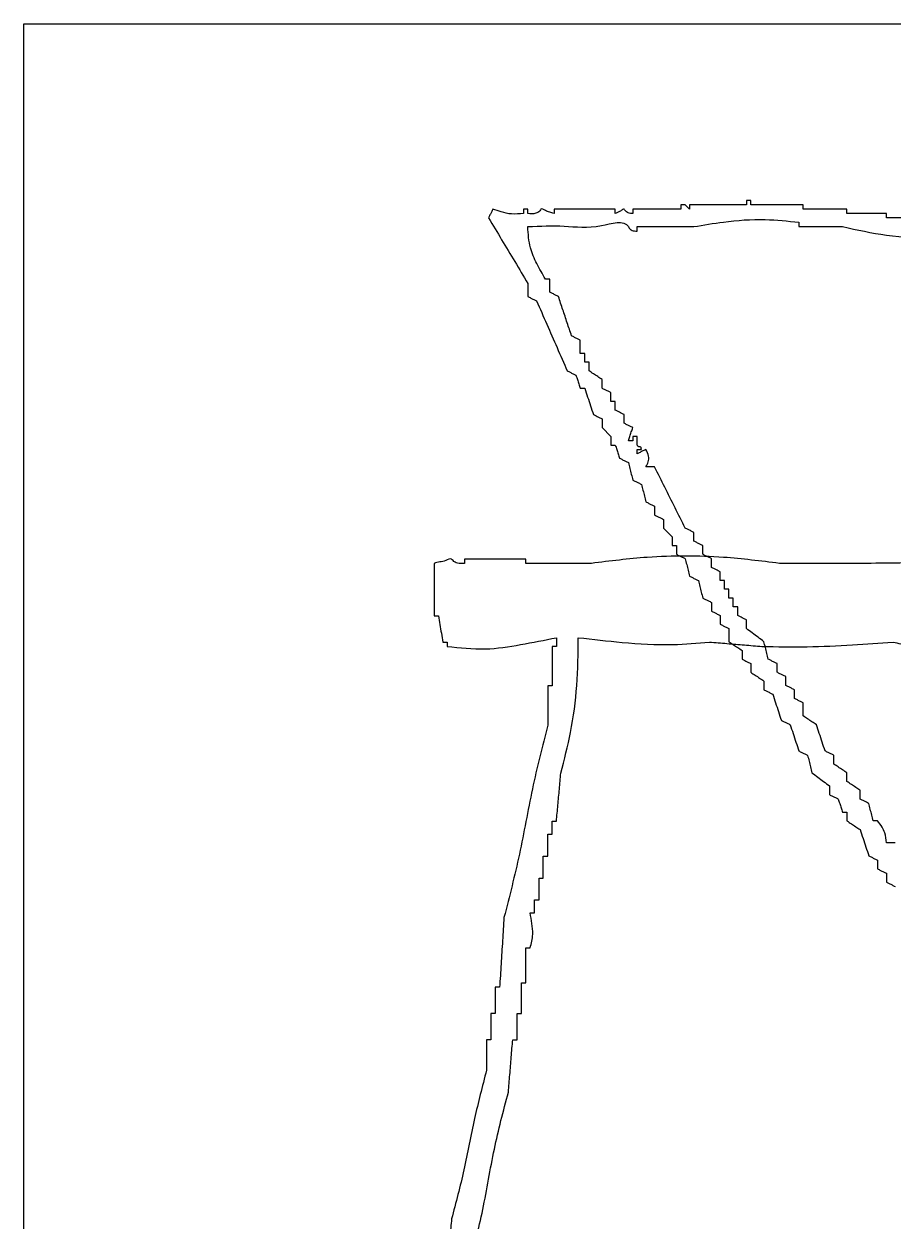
# Model space of a CAD drawing. Extents: x -38 to 63, y 7 to 46.
# Drawn here: x -37.77 to -23.46, y 26.5 to 46.21 of the extents above; entities that cross this region are included whole.
import ezdxf

# ---------------------------------------------------------------- set-up
doc = ezdxf.new("R2010")
doc.units = 0
doc.layers.add('レイヤー_1', color=7, linetype='CONTINUOUS')

msp = doc.modelspace()

# ---------------------------------------------------------------- linework, layer by layer
at = {"layer": 'レイヤー_1', "color": 3}
msp.add_lwpolyline([(62.771591, 6.526031), (-37.770134, 6.526031), (-37.770134, 46.213544), (62.771591, 46.213544)], close=True, dxfattribs=at)
at = {"layer": 'レイヤー_1', "color": 7}
for points in [[(-21.124652, 42.947366), (-21.124652, 43.01905), (-21.555878, 43.01905), (-21.555878, 42.947366), (-21.627656, 42.947366), (-21.627656, 43.01905), (-22.923297, 43.01905), (-23.57079, 43.01905), (-23.57079, 43.090828), (-24.219404, 43.090828), (-24.219404, 43.163166), (-24.938581, 43.163166), (-24.938581, 43.23569), (-25.802528, 43.23569), (-25.802528, 43.306254), (-25.874773, 43.306254), (-25.874773, 43.23569), (-26.810124, 43.23569), (-26.810124, 43.163166), (-26.882369, 43.23569), (-26.95424, 43.23569), (-26.95424, 43.163166), (-27.745942, 43.163166), (-27.745942, 43.090828)], [(-29.473369, 43.090828), (-29.473369, 43.163166), (-29.544867, 43.163166), (-29.544867, 43.090828)], [(-28.033427, 43.090828), (-28.033427, 43.163166), (-29.041209, 43.163166), (-29.041209, 43.090828)], [(-27.674071, 42.80297), (-27.674071, 42.874841), (-26.738253, 42.874841)], [(-25.010826, 42.947366), (-25.010826, 42.874841), (-24.291181, 42.874841)], [(-29.113174, 41.795374), (-29.113174, 42.011454), (-29.185325, 42.011454)], [(-29.473369, 41.939303), (-29.473369, 41.72369)], [(-28.46596, 40.500014), (-28.46596, 40.643849), (-28.537458, 40.643849), (-28.537458, 40.787592), (-28.609236, 40.787592), (-28.609236, 41.003485)], [(-28.249507, 40.211783), (-28.249507, 40.356178)], [(-28.609236, 40.211783), (-28.537458, 40.211783)], [(-28.033427, 39.852894), (-28.033427, 39.996076), (-28.105391, 39.996076), (-28.105391, 40.140098)], [(-28.249507, 39.708498), (-28.249507, 39.564943), (-28.105391, 39.421014), (-28.105391, 39.276991), (-28.033427, 39.276991)], [(-27.890151, 39.636814), (-27.890151, 39.780463)], [(-27.674071, 39.276991), (-27.674071, 39.421014), (-27.745942, 39.421014), (-27.745942, 39.348676), (-27.81744, 39.348676)], [(-27.674071, 39.133062), (-27.674071, 39.20484), (-27.60192, 39.20484)], [(-27.385746, 38.917076), (-27.529395, 38.917076)], [(-27.385746, 38.269489), (-27.385746, 38.125467)], [(-27.241911, 38.053969), (-27.241911, 37.909667), (-27.097982, 37.765738), (-27.097982, 37.621435), (-27.025831, 37.621435), (-27.025831, 37.478253)], [(-26.738253, 37.694053), (-26.738253, 37.837515)], [(-26.594044, 37.478253), (-26.594044, 37.621435)], [(-31.01788, 37.328313), (-31.01788, 36.4639), (-30.945635, 36.4639)], [(-28.426506, 37.328313), (-29.506066, 37.328313), (-29.506066, 37.400651), (-30.514128, 37.400651), (-30.514128, 37.328313)], [(-26.449648, 37.26236), (-26.449648, 37.406009)], [(-23.820127, 37.328313), (-25.331661, 37.328313)], [(-26.018422, 36.470657), (-26.018422, 36.614306), (-26.090573, 36.614306), (-26.090573, 36.758235), (-26.161697, 36.758235), (-26.161697, 36.902351), (-26.234035, 36.902351), (-26.234035, 37.045813), (-26.306373, 37.045813), (-26.306373, 37.190675)], [(-26.449648, 36.686364), (-26.449648, 36.542809)], [(-26.306373, 36.470657), (-26.306373, 36.326262)], [(-25.874773, 36.254111), (-25.874773, 36.398693)], [(-29.002595, 36.104824), (-29.002595, 35.961175), (-29.074186, 35.961175), (-29.074186, 35.313402), (-29.146337, 35.313402), (-29.146337, 34.665348)], [(-26.161697, 36.254111), (-26.161697, 36.038497)], [(-30.873577, 36.03286), (-30.80208, 36.03286), (-30.80208, 35.961175)], [(-25.945617, 35.894755), (-25.945617, 35.750359)], [(-25.802528, 35.678488), (-25.802528, 35.534839)], [(-25.370648, 35.534839), (-25.370648, 35.678488)], [(-25.586262, 35.390631), (-25.586262, 35.246795)], [(-25.226253, 35.318946), (-25.226253, 35.462875)], [(-25.082977, 35.102586), (-25.082977, 35.246795)], [(-24.938581, 34.815288), (-24.938581, 35.030902)], [(-24.434457, 34.023306), (-24.434457, 34.166675)], [(-24.219404, 33.735448), (-24.219404, 33.87891)], [(-24.507448, 33.663297), (-24.507448, 33.519648)], [(-24.00323, 33.447403), (-24.00323, 33.591332)], [(-24.291181, 33.231603), (-24.219404, 33.231603), (-24.219404, 33.086928)], [(-29.434381, 31.570316), (-29.36195, 31.570316), (-29.36195, 31.786023), (-29.289706, 31.786023), (-29.289706, 32.145939), (-29.218581, 32.145939), (-29.218581, 32.505668), (-29.146337, 32.505668), (-29.146337, 32.865957), (-29.074186, 32.865957), (-29.074186, 33.08213), (-29.002595, 33.08213)], [(-23.715186, 33.086928), (-23.78715, 33.086928)], [(-23.427701, 32.727852), (-23.57079, 32.727852)], [(-23.715186, 32.439621), (-23.715186, 32.296159)], [(-23.57079, 32.223541), (-23.57079, 32.079892)], [(-29.722706, 29.483534), (-29.650275, 29.483534), (-29.650275, 29.91476), (-29.578497, 29.91476), (-29.578497, 30.418698), (-29.506066, 30.418698), (-29.506066, 30.994507), (-29.434381, 30.994507)], [(-29.937853, 30.346921), (-30.010377, 30.346921), (-30.010377, 29.91476), (-30.082062, 29.91476), (-30.082062, 29.483534), (-30.153933, 29.483534), (-30.153933, 28.979596)]]:
    msp.add_lwpolyline(points, dxfattribs=at)
at = {"layer": 'レイヤー_1', "color": 1}
for points in [[(-31.01788, 37.328313), (-31.01788, 36.4639), (-30.945635, 36.4639)], [(-28.426506, 37.328313), (-29.506066, 37.328313), (-29.506066, 37.400651), (-30.514128, 37.400651), (-30.514128, 37.328313)], [(-23.820127, 37.328313), (-25.331661, 37.328313)], [(-29.002595, 36.104824), (-29.002595, 35.961175), (-29.074186, 35.961175), (-29.074186, 35.313402), (-29.146337, 35.313402), (-29.146337, 34.665348)], [(-30.873577, 36.03286), (-30.80208, 36.03286), (-30.80208, 35.961175)], [(-29.434381, 31.570316), (-29.36195, 31.570316), (-29.36195, 31.786023), (-29.289706, 31.786023), (-29.289706, 32.145939), (-29.218581, 32.145939), (-29.218581, 32.505668), (-29.146337, 32.505668), (-29.146337, 32.865957), (-29.074186, 32.865957), (-29.074186, 33.08213), (-29.002595, 33.08213)], [(-29.722706, 29.483534), (-29.650275, 29.483534), (-29.650275, 29.91476), (-29.578497, 29.91476), (-29.578497, 30.418698), (-29.506066, 30.418698), (-29.506066, 30.994507), (-29.434381, 30.994507)], [(-29.937853, 30.346921), (-30.010377, 30.346921), (-30.010377, 29.91476), (-30.082062, 29.91476), (-30.082062, 29.483534), (-30.153933, 29.483534), (-30.153933, 28.979596)]]:
    msp.add_lwpolyline(points, dxfattribs=at)
msp.add_lwpolyline([(-26.482812, 36.03286)], close=True, dxfattribs=at)
at = {"layer": 'レイヤー_1', "color": 7}
for points, knots in [([(-30.048992, 43.163166), (-30.056876, 43.147096), (-30.072657, 43.114935), (-30.096765, 43.066987), (-30.11278, 43.035005), (-30.120769, 43.01905)], [0, 0, 0, 0, 0.053699, 0.107471, 0.161002, 0.161002, 0.161002, 0.161002]), ([(-30.120769, 43.01905), (-30.048765, 42.899145), (-29.904741, 42.659309), (-29.688849, 42.299448), (-29.545196, 42.059351), (-29.473369, 41.939303)], [0, 0, 0, 0, 0.419589, 0.839275, 1.25896, 1.25896, 1.25896, 1.25896]), ([(-29.544867, 43.090828), (-29.611088, 43.084798), (-29.735086, 43.073509), (-29.904625, 43.11134), (-30.003921, 43.146986), (-30.048992, 43.163166)], [0, 0, 0, 0, 0.198279, 0.371277, 0.515067, 0.515067, 0.515067, 0.515067]), ([(-29.041209, 43.090828), (-29.065469, 43.099637), (-29.113984, 43.117255), (-29.18209, 43.129741), (-29.252401, 43.184834), (-29.282619, 43.1182), (-29.359109, 43.081027), (-29.429714, 43.087083), (-29.473369, 43.090828)], [0, 0, 0, 0, 0.075934, 0.151854, 0.22769, 0.260539, 0.340351, 0.469642, 0.469642, 0.469642, 0.469642]), ([(-29.473369, 42.874841), (-29.269893, 42.88401), (-28.857871, 42.902576), (-28.365492, 42.824156), (-27.881016, 43.002239), (-27.799649, 42.841226), (-27.753434, 42.800934), (-27.703378, 42.802218), (-27.674071, 42.80297)], [0, 0, 0, 0, 0.597767, 1.210423, 1.656343, 1.683135, 1.743101, 1.827804, 1.827804, 1.827804, 1.827804]), ([(-27.745942, 43.090828), (-27.771612, 43.092229), (-27.819114, 43.094821), (-27.865623, 43.126834), (-27.893066, 43.178972), (-27.939275, 43.132571), (-27.985337, 43.116555), (-28.017399, 43.099402), (-28.033427, 43.090828)], [0, 0, 0, 0, 0.075183, 0.139121, 0.168548, 0.222061, 0.275565, 0.32905, 0.32905, 0.32905, 0.32905]), ([(-26.738253, 42.874841), (-26.577141, 42.90226), (-26.188778, 42.968353), (-25.608252, 43.011935), (-25.194742, 42.967243), (-25.010826, 42.947366)], [0, 0, 0, 0, 0.490446, 1.182224, 1.736372, 1.736372, 1.736372, 1.736372]), ([(-29.185325, 42.011454), (-29.233233, 42.095347), (-29.327185, 42.259865), (-29.455492, 42.543686), (-29.466963, 42.756167), (-29.473369, 42.874841)], [0, 0, 0, 0, 0.290375, 0.569438, 0.922484, 0.922484, 0.922484, 0.922484]), ([(-24.291181, 42.874841), (-24.051137, 42.82204), (-23.54564, 42.710848), (-22.747497, 42.66651), (-22.196292, 42.661804), (-21.916354, 42.659414)], [0, 0, 0, 0, 0.736267, 1.550465, 2.390683, 2.390683, 2.390683, 2.390683]), ([(-29.473369, 41.72369), (-29.457354, 41.715625), (-29.425341, 41.699505), (-29.377246, 41.675659), (-29.345167, 41.659879), (-29.32916, 41.652005)], [0, 0, 0, 0, 0.053792, 0.107529, 0.161044, 0.161044, 0.161044, 0.161044]), ([(-29.32916, 41.652005), (-29.273189, 41.523887), (-29.161277, 41.26772), (-28.993123, 40.883772), (-28.881048, 40.627895), (-28.825036, 40.500014)], [0, 0, 0, 0, 0.419432, 0.838638, 1.257468, 1.257468, 1.257468, 1.257468]), ([(-28.969431, 41.72369), (-28.985406, 41.731602), (-29.017419, 41.747458), (-29.065173, 41.771674), (-29.097197, 41.787486), (-29.113174, 41.795374)], [0, 0, 0, 0, 0.05348, 0.107173, 0.160626, 0.160626, 0.160626, 0.160626]), ([(-28.753818, 41.075823), (-28.777624, 41.147716), (-28.825272, 41.291613), (-28.897301, 41.507516), (-28.94537, 41.651578), (-28.969431, 41.72369)], [0, 0, 0, 0, 0.227195, 0.454743, 0.682804, 0.682804, 0.682804, 0.682804]), ([(-28.609236, 41.003485), (-28.625147, 41.011539), (-28.657036, 41.02768), (-28.705349, 41.051554), (-28.73759, 41.067697), (-28.753818, 41.075823)], [0, 0, 0, 0, 0.0535, 0.107223, 0.161669, 0.161669, 0.161669, 0.161669]), ([(-28.825036, 40.500014), (-28.809132, 40.491998), (-28.777301, 40.475956), (-28.729559, 40.451812), (-28.697637, 40.435849), (-28.681667, 40.427863)], [0, 0, 0, 0, 0.053429, 0.106933, 0.160501, 0.160501, 0.160501, 0.160501]), ([(-28.681667, 40.427863), (-28.673509, 40.403947), (-28.657183, 40.356088), (-28.633355, 40.283956), (-28.617286, 40.235872), (-28.609236, 40.211783)], [0, 0, 0, 0, 0.075805, 0.1517, 0.227897, 0.227897, 0.227897, 0.227897]), ([(-28.249507, 40.356178), (-28.273464, 40.372157), (-28.321446, 40.404162), (-28.393705, 40.451944), (-28.441855, 40.483977), (-28.46596, 40.500014)], [0, 0, 0, 0, 0.086391, 0.173029, 0.259886, 0.259886, 0.259886, 0.259886]), ([(-28.537458, 40.211783), (-28.521398, 40.163867), (-28.489272, 40.068014), (-28.441472, 39.924192), (-28.409562, 39.828342), (-28.393622, 39.780463)], [0, 0, 0, 0, 0.151605, 0.303282, 0.454671, 0.454671, 0.454671, 0.454671]), ([(-28.105391, 40.140098), (-28.121381, 40.148065), (-28.153406, 40.16402), (-28.201505, 40.187793), (-28.233518, 40.203792), (-28.249507, 40.211783)], [0, 0, 0, 0, 0.053594, 0.107337, 0.16096, 0.16096, 0.16096, 0.16096]), ([(-27.890151, 39.780463), (-27.906072, 39.788432), (-27.937955, 39.804391), (-27.985703, 39.828557), (-28.017516, 39.84478), (-28.033427, 39.852894)], [0, 0, 0, 0, 0.053412, 0.106964, 0.160544, 0.160544, 0.160544, 0.160544]), ([(-28.393622, 39.780463), (-28.377721, 39.772419), (-28.34584, 39.756294), (-28.297748, 39.732411), (-28.265606, 39.716478), (-28.249507, 39.708498)], [0, 0, 0, 0, 0.05346, 0.10718, 0.161085, 0.161085, 0.161085, 0.161085]), ([(-27.745942, 39.564943), (-27.761865, 39.572841), (-27.793849, 39.588707), (-27.841904, 39.612692), (-27.874046, 39.628762), (-27.890151, 39.636814)], [0, 0, 0, 0, 0.053322, 0.107108, 0.161126, 0.161126, 0.161126, 0.161126]), ([(-27.81744, 39.348676), (-27.809456, 39.372737), (-27.793508, 39.420801), (-27.769609, 39.492868), (-27.753831, 39.540918), (-27.745942, 39.564943)], [0, 0, 0, 0, 0.076055, 0.15192, 0.227779, 0.227779, 0.227779, 0.227779]), ([(-28.033427, 39.276991), (-28.025583, 39.252959), (-28.009885, 39.204865), (-27.98581, 39.132804), (-27.969959, 39.08465), (-27.962022, 39.060538)], [0, 0, 0, 0, 0.075839, 0.151774, 0.227927, 0.227927, 0.227927, 0.227927]), ([(-27.60192, 39.20484), (-27.605958, 39.226636), (-27.610627, 39.251833), (-27.64803, 39.243058), (-27.661959, 39.261208), (-27.674071, 39.276991)], [0, 0, 0, 0, 0.049, 0.056646, 0.107626, 0.107626, 0.107626, 0.107626]), ([(-27.962022, 39.060538), (-27.945918, 39.052656), (-27.913739, 39.036907), (-27.865671, 39.012757), (-27.833537, 38.996832), (-27.81744, 38.988854)], [0, 0, 0, 0, 0.053787, 0.107481, 0.161378, 0.161378, 0.161378, 0.161378]), ([(-27.529395, 39.20484), (-27.545421, 39.196937), (-27.577586, 39.181074), (-27.625802, 39.15713), (-27.657989, 39.141081), (-27.674071, 39.133062)], [0, 0, 0, 0, 0.053606, 0.107591, 0.161503, 0.161503, 0.161503, 0.161503]), ([(-27.529395, 38.917076), (-27.514977, 38.944192), (-27.485911, 38.998855), (-27.477807, 39.104742), (-27.510842, 39.168841), (-27.529395, 39.20484)], [0, 0, 0, 0, 0.09167, 0.184794, 0.304101, 0.304101, 0.304101, 0.304101]), ([(-27.81744, 38.988854), (-27.809445, 38.956952), (-27.793439, 38.893078), (-27.769629, 38.797213), (-27.753835, 38.733244), (-27.745942, 38.701276)], [0, 0, 0, 0, 0.098665, 0.197547, 0.296333, 0.296333, 0.296333, 0.296333]), ([(-26.882369, 37.909667), (-26.938256, 38.021623), (-27.050035, 38.245543), (-27.218148, 38.581186), (-27.329883, 38.805118), (-27.385746, 38.917076)], [0, 0, 0, 0, 0.375391, 0.750809, 1.126172, 1.126172, 1.126172, 1.126172]), ([(-27.745942, 38.701276), (-27.729869, 38.693282), (-27.697786, 38.677327), (-27.649619, 38.653498), (-27.617827, 38.637066), (-27.60192, 38.628845)], [0, 0, 0, 0, 0.053854, 0.107495, 0.161213, 0.161213, 0.161213, 0.161213]), ([(-27.60192, 38.628845), (-27.593795, 38.596959), (-27.577539, 38.533167), (-27.553963, 38.437188), (-27.53759, 38.373326), (-27.529395, 38.34136)], [0, 0, 0, 0, 0.098712, 0.197493, 0.296492, 0.296492, 0.296492, 0.296492]), ([(-27.529395, 38.34136), (-27.513438, 38.333456), (-27.481491, 38.317631), (-27.43383, 38.293232), (-27.401789, 38.277411), (-27.385746, 38.269489)], [0, 0, 0, 0, 0.053424, 0.106951, 0.160626, 0.160626, 0.160626, 0.160626]), ([(-27.385746, 38.125467), (-27.369849, 38.117587), (-27.337933, 38.101766), (-27.290144, 38.077618), (-27.258001, 38.061858), (-27.241911, 38.053969)], [0, 0, 0, 0, 0.05323, 0.106867, 0.160626, 0.160626, 0.160626, 0.160626]), ([(-26.738253, 37.837515), (-26.75416, 37.845599), (-26.786023, 37.861791), (-26.834126, 37.885714), (-26.866263, 37.90167), (-26.882369, 37.909667)], [0, 0, 0, 0, 0.053529, 0.107223, 0.161169, 0.161169, 0.161169, 0.161169]), ([(-26.594044, 37.621435), (-26.610005, 37.629653), (-26.641873, 37.646058), (-26.69009, 37.669972), (-26.722172, 37.686013), (-26.738253, 37.694053)], [0, 0, 0, 0, 0.053856, 0.107525, 0.161462, 0.161462, 0.161462, 0.161462]), ([(-27.025831, 37.478253), (-27.009908, 37.470209), (-26.978058, 37.454118), (-26.930115, 37.43028), (-26.898288, 37.414101), (-26.882369, 37.406009)], [0, 0, 0, 0, 0.053517, 0.107053, 0.160626, 0.160626, 0.160626, 0.160626]), ([(-26.449648, 37.406009), (-26.465791, 37.414092), (-26.497972, 37.430205), (-26.546223, 37.454048), (-26.578135, 37.470201), (-26.594044, 37.478253)], [0, 0, 0, 0, 0.05416, 0.107968, 0.161461, 0.161461, 0.161461, 0.161461]), ([(-19.789277, 37.471682), (-19.816788, 37.465618), (-19.872887, 37.453253), (-19.959794, 37.394258), (-20.039524, 37.386954), (-20.133769, 37.417046), (-20.092715, 37.469292), (-20.682282, 37.495333), (-21.26683, 37.365933), (-22.583325, 37.345098), (-23.402853, 37.333976), (-23.820127, 37.328313)], [0, 0, 0, 0, 0.084252, 0.1718, 0.301221, 0.349662, 0.384328, 0.427292, 1.60495, 2.830589, 4.101995, 4.101995, 4.101995, 4.101995]), ([(-30.514128, 37.328313), (-30.554855, 37.325299), (-30.623741, 37.320199), (-30.697554, 37.357964), (-30.74033, 37.425922), (-30.829132, 37.365046), (-30.920838, 37.355037), (-30.985528, 37.337222), (-31.01788, 37.328313)], [0, 0, 0, 0, 0.120152, 0.203226, 0.238508, 0.337709, 0.436764, 0.53586, 0.53586, 0.53586, 0.53586]), ([(-25.331661, 37.328313), (-25.637851, 37.36688), (-26.359083, 37.457725), (-27.399074, 37.457444), (-28.120315, 37.366796), (-28.426506, 37.328313)], [0, 0, 0, 0, 0.925503, 2.180026, 3.105513, 3.105513, 3.105513, 3.105513]), ([(-26.882369, 37.406009), (-26.874249, 37.374035), (-26.858012, 37.310099), (-26.833956, 37.214109), (-26.81807, 37.150081), (-26.810124, 37.118058)], [0, 0, 0, 0, 0.098967, 0.197894, 0.296876, 0.296876, 0.296876, 0.296876]), ([(-26.810124, 37.118058), (-26.794153, 37.110011), (-26.762184, 37.093904), (-26.714018, 37.070077), (-26.682019, 37.053905), (-26.666009, 37.045813)], [0, 0, 0, 0, 0.05365, 0.107393, 0.16121, 0.16121, 0.16121, 0.16121]), ([(-26.306373, 37.190675), (-26.322236, 37.198578), (-26.354073, 37.214439), (-26.401809, 37.238378), (-26.433706, 37.254368), (-26.449648, 37.26236)], [0, 0, 0, 0, 0.053168, 0.106706, 0.160208, 0.160208, 0.160208, 0.160208]), ([(-26.666009, 37.045813), (-26.657971, 37.013902), (-26.641871, 36.949981), (-26.617737, 36.854158), (-26.601933, 36.790174), (-26.594044, 36.758235)], [0, 0, 0, 0, 0.098725, 0.197751, 0.296446, 0.296446, 0.296446, 0.296446]), ([(-26.594044, 36.758235), (-26.578123, 36.750246), (-26.546156, 36.734206), (-26.498092, 36.710111), (-26.46581, 36.694287), (-26.449648, 36.686364)], [0, 0, 0, 0, 0.05344, 0.107297, 0.161294, 0.161294, 0.161294, 0.161294]), ([(-26.449648, 36.542809), (-26.433714, 36.534711), (-26.401862, 36.518526), (-26.354047, 36.494586), (-26.322231, 36.478617), (-26.306373, 36.470657)], [0, 0, 0, 0, 0.053621, 0.107186, 0.160417, 0.160417, 0.160417, 0.160417]), ([(-30.945635, 36.4639), (-30.937651, 36.4161), (-30.921666, 36.320391), (-30.897799, 36.176686), (-30.881655, 36.080824), (-30.873577, 36.03286)], [0, 0, 0, 0, 0.145386, 0.291103, 0.437022, 0.437022, 0.437022, 0.437022]), ([(-26.306373, 36.326262), (-26.290365, 36.318276), (-26.258316, 36.302289), (-26.210086, 36.27825), (-26.177871, 36.262179), (-26.161697, 36.254111)], [0, 0, 0, 0, 0.053667, 0.107445, 0.161669, 0.161669, 0.161669, 0.161669]), ([(-25.874773, 36.398693), (-25.890698, 36.406547), (-25.922639, 36.422299), (-25.970447, 36.446438), (-26.002405, 36.462572), (-26.018422, 36.470657)], [0, 0, 0, 0, 0.053269, 0.106843, 0.160668, 0.160668, 0.160668, 0.160668]), ([(-30.80208, 35.961175), (-30.59291, 35.93779), (-30.188184, 35.89254), (-29.586137, 35.988012), (-29.198473, 36.065613), (-29.002595, 36.104824)], [0, 0, 0, 0, 0.628415, 1.215935, 1.815997, 1.815997, 1.815997, 1.815997]), ([(-28.93063, 33.873272), (-28.872838, 34.096), (-28.749752, 34.57037), (-28.652147, 35.31924), (-28.645661, 35.841995), (-28.642399, 36.104824)], [0, 0, 0, 0, 0.689928, 1.46942, 2.257621, 2.257621, 2.257621, 2.257621]), ([(-28.642399, 36.104824), (-28.402724, 36.077021), (-27.884911, 36.016953), (-27.161879, 35.973036), (-26.682692, 36.015251), (-26.482812, 36.03286)], [0, 0, 0, 0, 0.724122, 1.564451, 2.165817, 2.165817, 2.165817, 2.165817]), ([(-25.586262, 36.038497), (-25.618298, 36.062522), (-25.68231, 36.110524), (-25.778431, 36.182461), (-25.842637, 36.230211), (-25.874773, 36.254111)], [0, 0, 0, 0, 0.120132, 0.240032, 0.360178, 0.360178, 0.360178, 0.360178]), ([(-26.482812, 36.03286), (-26.386962, 36.024864), (-26.195216, 36.008867), (-25.907517, 35.98493), (-25.71566, 35.969095), (-25.619705, 35.961175)], [0, 0, 0, 0, 0.288548, 0.577236, 0.866079, 0.866079, 0.866079, 0.866079]), ([(-26.161697, 36.038497), (-26.137898, 36.022487), (-26.090177, 35.990385), (-26.018068, 35.942593), (-25.969813, 35.910731), (-25.945617, 35.894755)], [0, 0, 0, 0, 0.08605, 0.172542, 0.259525, 0.259525, 0.259525, 0.259525]), ([(-25.619705, 35.961175), (-25.371552, 35.95635), (-24.87369, 35.946668), (-24.153607, 35.982556), (-23.682449, 36.016742), (-23.460305, 36.03286)], [0, 0, 0, 0, 0.744389, 1.493446, 2.161675, 2.161675, 2.161675, 2.161675]), ([(-25.514484, 35.750359), (-25.522527, 35.782397), (-25.538607, 35.846455), (-25.562325, 35.942552), (-25.578289, 36.006541), (-25.586262, 36.038497)], [0, 0, 0, 0, 0.099095, 0.198135, 0.296944, 0.296944, 0.296944, 0.296944]), ([(-23.460305, 36.03286), (-23.373953, 36.012424), (-23.175319, 35.965416), (-22.843757, 36.090055), (-22.591022, 36.05316), (-22.451962, 36.03286)], [0, 0, 0, 0, 0.26141, 0.60132, 1.017131, 1.017131, 1.017131, 1.017131]), ([(-25.945617, 35.750359), (-25.929744, 35.742487), (-25.897916, 35.726702), (-25.850267, 35.70265), (-25.818453, 35.686548), (-25.802528, 35.678488)], [0, 0, 0, 0, 0.053155, 0.10658, 0.160125, 0.160125, 0.160125, 0.160125]), ([(-25.370648, 35.678488), (-25.386667, 35.686545), (-25.418647, 35.702628), (-25.466523, 35.726724), (-25.498516, 35.742491), (-25.514484, 35.750359)], [0, 0, 0, 0, 0.053792, 0.10739, 0.160793, 0.160793, 0.160793, 0.160793]), ([(-25.802528, 35.534839), (-25.778502, 35.518831), (-25.730451, 35.486815), (-25.658443, 35.438624), (-25.610332, 35.406635), (-25.586262, 35.390631)], [0, 0, 0, 0, 0.086611, 0.173223, 0.259938, 0.259938, 0.259938, 0.259938]), ([(-25.226253, 35.462875), (-25.242318, 35.470875), (-25.274459, 35.486881), (-25.322635, 35.510781), (-25.35467, 35.526833), (-25.370648, 35.534839)], [0, 0, 0, 0, 0.05384, 0.107718, 0.161335, 0.161335, 0.161335, 0.161335]), ([(-25.082977, 35.246795), (-25.098896, 35.254841), (-25.1307, 35.270917), (-25.178605, 35.294675), (-25.210359, 35.31085), (-25.226253, 35.318946)], [0, 0, 0, 0, 0.05351, 0.106907, 0.160418, 0.160418, 0.160418, 0.160418]), ([(-25.586262, 35.246795), (-25.570318, 35.238781), (-25.538353, 35.222713), (-25.49033, 35.198881), (-25.458303, 35.182958), (-25.442333, 35.175017)], [0, 0, 0, 0, 0.053534, 0.107328, 0.160834, 0.160834, 0.160834, 0.160834]), ([(-25.442333, 35.175017), (-25.426391, 35.12697), (-25.394505, 35.030869), (-25.346649, 34.886745), (-25.314857, 34.790627), (-25.298964, 34.742577)], [0, 0, 0, 0, 0.151869, 0.303757, 0.455587, 0.455587, 0.455587, 0.455587]), ([(-24.938581, 35.030902), (-24.954515, 35.03892), (-24.986417, 35.054974), (-25.034586, 35.078795), (-25.066803, 35.094634), (-25.082977, 35.102586)], [0, 0, 0, 0, 0.053511, 0.107143, 0.161211, 0.161211, 0.161211, 0.161211]), ([(-25.298964, 34.742577), (-25.282844, 34.734701), (-25.250651, 34.718974), (-25.202615, 34.694978), (-25.170577, 34.679105), (-25.154568, 34.671173)], [0, 0, 0, 0, 0.053823, 0.107487, 0.161086, 0.161086, 0.161086, 0.161086]), ([(-24.722781, 34.671173), (-24.746834, 34.687128), (-24.79492, 34.719027), (-24.866948, 34.766925), (-24.914717, 34.799176), (-24.938581, 34.815288)], [0, 0, 0, 0, 0.086589, 0.173115, 0.259499, 0.259499, 0.259499, 0.259499]), ([(-29.146337, 34.665348), (-29.234795, 34.315499), (-29.412806, 33.611471), (-29.596848, 32.543251), (-29.777136, 31.84358), (-29.866262, 31.497699)], [0, 0, 0, 0, 1.082236, 2.177863, 3.249002, 3.249002, 3.249002, 3.249002]), ([(-25.154568, 34.671173), (-25.138514, 34.623229), (-25.10639, 34.527297), (-25.058617, 34.383259), (-25.026754, 34.287212), (-25.010826, 34.239199)], [0, 0, 0, 0, 0.151679, 0.303503, 0.455262, 0.455262, 0.455262, 0.455262]), ([(-24.578946, 34.239199), (-24.594946, 34.287212), (-24.62695, 34.383247), (-24.674891, 34.527239), (-24.706827, 34.623221), (-24.722781, 34.671173)], [0, 0, 0, 0, 0.151825, 0.303682, 0.455291, 0.455291, 0.455291, 0.455291]), ([(-25.010826, 34.239199), (-24.994881, 34.231096), (-24.96299, 34.21489), (-24.91489, 34.191146), (-24.883076, 34.174829), (-24.867177, 34.166675)], [0, 0, 0, 0, 0.053658, 0.107316, 0.16092, 0.16092, 0.16092, 0.16092]), ([(-24.867177, 34.166675), (-24.859047, 34.134851), (-24.842748, 34.071053), (-24.818758, 33.975108), (-24.802879, 33.910993), (-24.794933, 33.87891)], [0, 0, 0, 0, 0.098539, 0.197539, 0.296696, 0.296696, 0.296696, 0.296696]), ([(-24.434457, 34.166675), (-24.450552, 34.174817), (-24.48266, 34.19106), (-24.531005, 34.21487), (-24.562977, 34.231095), (-24.578946, 34.239199)], [0, 0, 0, 0, 0.054112, 0.107947, 0.16167, 0.16167, 0.16167, 0.16167]), ([(-24.219404, 33.87891), (-24.243292, 33.895007), (-24.291023, 33.92717), (-24.362739, 33.975254), (-24.41054, 34.007282), (-24.434457, 34.023306)], [0, 0, 0, 0, 0.086418, 0.172668, 0.259033, 0.259033, 0.259033, 0.259033]), ([(-29.002595, 33.08213), (-28.994537, 33.170046), (-28.978418, 33.345901), (-28.954369, 33.609609), (-28.93854, 33.785417), (-28.93063, 33.873272)], [0, 0, 0, 0, 0.264852, 0.529776, 0.794409, 0.794409, 0.794409, 0.794409]), ([(-24.794933, 33.87891), (-24.762814, 33.855095), (-24.698629, 33.807501), (-24.602914, 33.735477), (-24.539259, 33.687349), (-24.507448, 33.663297)], [0, 0, 0, 0, 0.119954, 0.239715, 0.359357, 0.359357, 0.359357, 0.359357]), ([(-24.00323, 33.591332), (-24.02711, 33.607287), (-24.075006, 33.639286), (-24.147032, 33.687372), (-24.195247, 33.719401), (-24.219404, 33.735448)], [0, 0, 0, 0, 0.086158, 0.172805, 0.259808, 0.259808, 0.259808, 0.259808]), ([(-24.507448, 33.519648), (-24.491242, 33.511584), (-24.458973, 33.495527), (-24.41058, 33.471656), (-24.378577, 33.455484), (-24.362586, 33.447403)], [0, 0, 0, 0, 0.054306, 0.108129, 0.161878, 0.161878, 0.161878, 0.161878]), ([(-24.362586, 33.447403), (-24.354712, 33.423323), (-24.33899, 33.375236), (-24.314857, 33.303413), (-24.299065, 33.255515), (-24.291181, 33.231603)], [0, 0, 0, 0, 0.076006, 0.151774, 0.227307, 0.227307, 0.227307, 0.227307]), ([(-23.858835, 33.374972), (-23.874844, 33.383178), (-23.906797, 33.399557), (-23.955126, 33.423308), (-23.987187, 33.439367), (-24.00323, 33.447403)], [0, 0, 0, 0, 0.05397, 0.107716, 0.161545, 0.161545, 0.161545, 0.161545]), ([(-23.78715, 33.086928), (-23.795117, 33.119125), (-23.811005, 33.183336), (-23.834985, 33.27933), (-23.850899, 33.343151), (-23.858835, 33.374972)], [0, 0, 0, 0, 0.099504, 0.198444, 0.296831, 0.296831, 0.296831, 0.296831]), ([(-24.219404, 33.086928), (-24.195245, 33.071039), (-24.147013, 33.039317), (-24.074935, 32.991619), (-24.0271, 32.959682), (-24.00323, 32.943746)], [0, 0, 0, 0, 0.086744, 0.173188, 0.259292, 0.259292, 0.259292, 0.259292]), ([(-24.00323, 32.943746), (-23.987169, 32.895783), (-23.955024, 32.799793), (-23.906959, 32.65578), (-23.87487, 32.559757), (-23.858835, 32.511772)], [0, 0, 0, 0, 0.15174, 0.303689, 0.455468, 0.455468, 0.455468, 0.455468]), ([(-23.57079, 32.727852), (-23.576073, 32.782529), (-23.584769, 32.872532), (-23.638473, 32.995152), (-23.688183, 33.054623), (-23.715186, 33.086928)], [0, 0, 0, 0, 0.163768, 0.26958, 0.395402, 0.395402, 0.395402, 0.395402]), ([(-23.858835, 32.511772), (-23.842914, 32.503825), (-23.811025, 32.487906), (-23.763231, 32.463679), (-23.731229, 32.447654), (-23.715186, 32.439621)], [0, 0, 0, 0, 0.053383, 0.106923, 0.160751, 0.160751, 0.160751, 0.160751]), ([(-23.715186, 32.296159), (-23.699186, 32.288137), (-23.667082, 32.272041), (-23.61895, 32.247836), (-23.586828, 32.231631), (-23.57079, 32.223541)], [0, 0, 0, 0, 0.053693, 0.107739, 0.161628, 0.161628, 0.161628, 0.161628]), ([(-23.57079, 32.079892), (-23.554872, 32.071995), (-23.522971, 32.056169), (-23.475271, 32.031935), (-23.443573, 32.01544), (-23.427701, 32.007181)], [0, 0, 0, 0, 0.053308, 0.106831, 0.160507, 0.160507, 0.160507, 0.160507]), ([(-29.434381, 30.994507), (-29.414995, 31.069166), (-29.380345, 31.202611), (-29.404771, 31.397639), (-29.424644, 31.513528), (-29.434381, 31.570316)], [0, 0, 0, 0, 0.22897, 0.409263, 0.582501, 0.582501, 0.582501, 0.582501]), ([(-29.866262, 31.497699), (-29.874244, 31.369929), (-29.890212, 31.114314), (-29.914221, 30.73073), (-29.929973, 30.474899), (-29.937853, 30.346921)], [0, 0, 0, 0, 0.384057, 0.76834, 1.153003, 1.153003, 1.153003, 1.153003]), ([(-29.79439, 28.619027), (-29.78631, 28.715094), (-29.770154, 28.907186), (-29.746124, 29.195344), (-29.730513, 29.387463), (-29.722706, 29.483534)], [0, 0, 0, 0, 0.289218, 0.578312, 0.867474, 0.867474, 0.867474, 0.867474]), ([(-30.153933, 28.979596), (-30.2226, 28.714709), (-30.363389, 28.171613), (-30.513338, 27.346147), (-30.658271, 26.800153), (-30.729462, 26.531964)], [0, 0, 0, 0, 0.820698, 1.682669, 2.514803, 2.514803, 2.514803, 2.514803]), ([(-30.441977, 25.740448), (-30.361351, 26.054441), (-30.196648, 26.695872), (-30.044726, 27.669268), (-29.876473, 28.307612), (-29.79439, 28.619027)], [0, 0, 0, 0, 0.972067, 1.985757, 2.951345, 2.951345, 2.951345, 2.951345]), ([(-30.729462, 26.531964), (-30.737742, 26.435935), (-30.754294, 26.243972), (-30.778134, 25.955959), (-30.794097, 25.764009), (-30.80208, 25.668017)], [0, 0, 0, 0, 0.289155, 0.578026, 0.866994, 0.866994, 0.866994, 0.866994])]:
    msp.add_open_spline(points, degree=3, knots=knots, dxfattribs=at)
at = {"layer": 'レイヤー_1', "color": 1}
for points, knots in [([(-19.789277, 37.471682), (-19.816788, 37.465618), (-19.872887, 37.453253), (-19.959794, 37.394258), (-20.039524, 37.386954), (-20.133769, 37.417046), (-20.092715, 37.469292), (-20.682282, 37.495333), (-21.26683, 37.365933), (-22.583325, 37.345098), (-23.402853, 37.333976), (-23.820127, 37.328313)], [0, 0, 0, 0, 0.084252, 0.1718, 0.301221, 0.349662, 0.384328, 0.427292, 1.60495, 2.830589, 4.101995, 4.101995, 4.101995, 4.101995]), ([(-30.514128, 37.328313), (-30.554855, 37.325299), (-30.623741, 37.320199), (-30.697554, 37.357964), (-30.74033, 37.425922), (-30.829132, 37.365046), (-30.920838, 37.355037), (-30.985528, 37.337222), (-31.01788, 37.328313)], [0, 0, 0, 0, 0.120152, 0.203226, 0.238508, 0.337709, 0.436764, 0.53586, 0.53586, 0.53586, 0.53586]), ([(-25.331661, 37.328313), (-25.637851, 37.36688), (-26.359083, 37.457725), (-27.399074, 37.457444), (-28.120315, 37.366796), (-28.426506, 37.328313)], [0, 0, 0, 0, 0.925503, 2.180026, 3.105513, 3.105513, 3.105513, 3.105513]), ([(-30.945635, 36.4639), (-30.937651, 36.4161), (-30.921666, 36.320391), (-30.897799, 36.176686), (-30.881655, 36.080824), (-30.873577, 36.03286)], [0, 0, 0, 0, 0.145386, 0.291103, 0.437022, 0.437022, 0.437022, 0.437022]), ([(-30.80208, 35.961175), (-30.59291, 35.93779), (-30.188184, 35.89254), (-29.586137, 35.988012), (-29.198473, 36.065613), (-29.002595, 36.104824)], [0, 0, 0, 0, 0.628415, 1.215935, 1.815997, 1.815997, 1.815997, 1.815997]), ([(-28.93063, 33.873272), (-28.872838, 34.096), (-28.749752, 34.57037), (-28.652147, 35.31924), (-28.645661, 35.841995), (-28.642399, 36.104824)], [0, 0, 0, 0, 0.689928, 1.46942, 2.257621, 2.257621, 2.257621, 2.257621]), ([(-28.642399, 36.104824), (-28.402724, 36.077021), (-27.884911, 36.016953), (-27.161879, 35.973036), (-26.682692, 36.015251), (-26.482812, 36.03286)], [0, 0, 0, 0, 0.724122, 1.564451, 2.165817, 2.165817, 2.165817, 2.165817]), ([(-26.482812, 36.03286), (-26.386962, 36.024864), (-26.195216, 36.008867), (-25.907517, 35.98493), (-25.71566, 35.969095), (-25.619705, 35.961175)], [0, 0, 0, 0, 0.288548, 0.577236, 0.866079, 0.866079, 0.866079, 0.866079]), ([(-25.619705, 35.961175), (-25.371552, 35.95635), (-24.87369, 35.946668), (-24.153607, 35.982556), (-23.682449, 36.016742), (-23.460305, 36.03286)], [0, 0, 0, 0, 0.744389, 1.493446, 2.161675, 2.161675, 2.161675, 2.161675]), ([(-23.460305, 36.03286), (-23.373953, 36.012424), (-23.175319, 35.965416), (-22.843757, 36.090055), (-22.591022, 36.05316), (-22.451962, 36.03286)], [0, 0, 0, 0, 0.26141, 0.60132, 1.017131, 1.017131, 1.017131, 1.017131]), ([(-29.146337, 34.665348), (-29.234795, 34.315499), (-29.412806, 33.611471), (-29.596848, 32.543251), (-29.777136, 31.84358), (-29.866262, 31.497699)], [0, 0, 0, 0, 1.082236, 2.177863, 3.249002, 3.249002, 3.249002, 3.249002]), ([(-29.002595, 33.08213), (-28.994537, 33.170046), (-28.978418, 33.345901), (-28.954369, 33.609609), (-28.93854, 33.785417), (-28.93063, 33.873272)], [0, 0, 0, 0, 0.264852, 0.529776, 0.794409, 0.794409, 0.794409, 0.794409]), ([(-29.434381, 30.994507), (-29.414995, 31.069166), (-29.380345, 31.202611), (-29.404771, 31.397639), (-29.424644, 31.513528), (-29.434381, 31.570316)], [0, 0, 0, 0, 0.22897, 0.409263, 0.582501, 0.582501, 0.582501, 0.582501]), ([(-29.866262, 31.497699), (-29.874244, 31.369929), (-29.890212, 31.114314), (-29.914221, 30.73073), (-29.929973, 30.474899), (-29.937853, 30.346921)], [0, 0, 0, 0, 0.384057, 0.76834, 1.153003, 1.153003, 1.153003, 1.153003]), ([(-29.79439, 28.619027), (-29.78631, 28.715094), (-29.770154, 28.907186), (-29.746124, 29.195344), (-29.730513, 29.387463), (-29.722706, 29.483534)], [0, 0, 0, 0, 0.289218, 0.578312, 0.867474, 0.867474, 0.867474, 0.867474]), ([(-30.153933, 28.979596), (-30.2226, 28.714709), (-30.363389, 28.171613), (-30.513338, 27.346147), (-30.658271, 26.800153), (-30.729462, 26.531964)], [0, 0, 0, 0, 0.820698, 1.682669, 2.514803, 2.514803, 2.514803, 2.514803]), ([(-30.441977, 25.740448), (-30.361351, 26.054441), (-30.196648, 26.695872), (-30.044726, 27.669268), (-29.876473, 28.307612), (-29.79439, 28.619027)], [0, 0, 0, 0, 0.972067, 1.985757, 2.951345, 2.951345, 2.951345, 2.951345]), ([(-30.729462, 26.531964), (-30.737742, 26.435935), (-30.754294, 26.243972), (-30.778134, 25.955959), (-30.794097, 25.764009), (-30.80208, 25.668017)], [0, 0, 0, 0, 0.289155, 0.578026, 0.866994, 0.866994, 0.866994, 0.866994])]:
    msp.add_open_spline(points, degree=3, knots=knots, dxfattribs=at)

doc.saveas('drawing.dxf')
